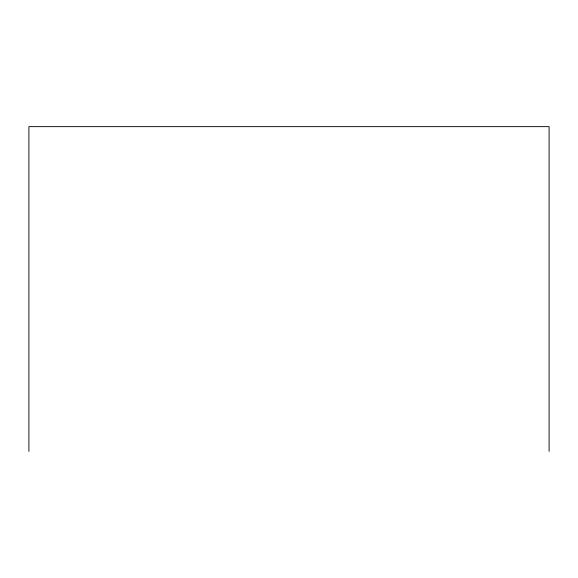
<?xml version="1.0" encoding="UTF-8"?>
<svg xmlns="http://www.w3.org/2000/svg" width="578" height="578" viewBox="0 0 578 578"><rect width="100%" height="100%" fill="white"/><g stroke="black" fill="none" stroke-linecap="round" stroke-linejoin="round"><path stroke-width="0.87" d="M549.1 451.36L549.1 126.64L28.9 126.64L28.9 451.36"/></g></svg>
